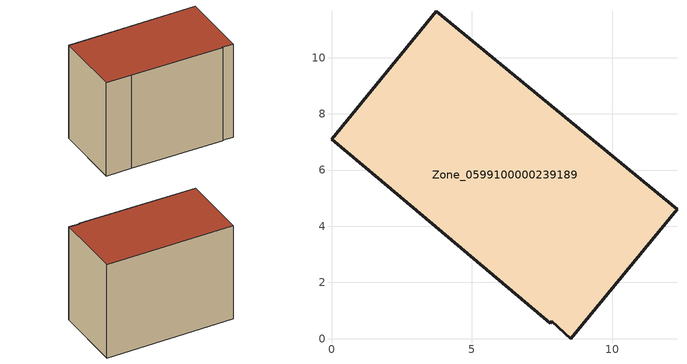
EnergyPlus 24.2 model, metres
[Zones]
Zone_0599100000239189
 floor ground (C_G): 12.3,4.61 8.52,0 7.84,0.62 7.78,0.55 1.67,5.71 0,7.09 3.74,11.65 z0
 wall outside (C_F): 1.67,5.71 7.78,0.55 7.84,0.62 8.52,0 12.3,4.61 3.74,11.65 0,7.09 1.67,5.71 z0:8.63
 roof outside (C_R): 12.3,4.61 3.74,11.65 0,7.09 1.67,5.71 7.78,0.55 7.84,0.62 8.52,0 z8.63
[BUILDING]
Pand.0599100000239189: North Axis=0; Terrain=City; Loads Convergence Tolerance Value=0.04; Temperature Convergence Tolerance Value=0.4; Solar Distribution=FullExterior; Maximum Number of Warmup Days=25; Minimum Number of Warmup Days=1
[Site:Location]
Rotterdam.The.Hague.AP_ZH_NLD Design_Conditions: Latitude=51.96; Longitude=4.45; Time Zone=1; Elevation=-4.5
[SITE:GROUNDTEMPERATURE:BUILDINGSURFACE]
18, 18, 18, 18, 18, 18, 18, 18, 18, 18, 18, 18
[MATERIAL] Thermal Absorptance=0.9; Solar Absorptance=0.7; Visible Absorptance=0.7
Name | Roughness | Thickness | Conductivity | Density | Specific Heat
G.TI.1946-1964 | MediumSmooth | 0.15 | 1 | 540 | 1210
F.TI.1946-1964 | Rough | 0.3 | 0.857143 | 1920 | 840
R.TI.1946-1964 | MediumRough | 0.2 | 0.277778 | 1500 | 1000
[CONSTRUCTION]
C_G: G.TI.1946-1964
C_F: F.TI.1946-1964
C_R: R.TI.1946-1964
[ZONE]
Zone_0599100000239189: Type=1; Multiplier=1; Ceiling Height=Autocalculate; Volume=Autocalculate; Floor Area=autocalculate; Part of Total Floor Area=Yes
[ZONEINFILTRATION:DESIGNFLOWRATE]
Infil_Zone_0599100000239189: Zone or ZoneList or Space or SpaceList=Zone_0599100000239189; Schedule=AlwaysOn; Design Flow Rate Calculation Method=Flow/Area; Flow Rate per Floor Area=0.003; Constant Term Coefficient=1; Temperature Term Coefficient=0; Velocity Term Coefficient=0; Velocity Squared Term Coefficient=0
[HVACTEMPLATE:ZONE:IDEALLOADSAIRSYSTEM]
Zone_0599100000239189: Maximum Heating Supply Air Temperature=50; Minimum Cooling Supply Air Temperature=13; Maximum Heating Supply Air Humidity Ratio=0.0156; Minimum Cooling Supply Air Humidity Ratio=0.0077; Heating Limit=NoLimit; Cooling Limit=NoLimit; Dehumidification Control Type=ConstantSensibleHeatRatio; Cooling Sensible Heat Ratio=0.7; Dehumidification Setpoint=60; Humidification Control Type=None; Humidification Setpoint=30; Outdoor Air Method=None; Outdoor Air Flow Rate per Person=0.00944; Outdoor Air Flow Rate per Zone Floor Area=0; Outdoor Air Flow Rate per Zone=0; Demand Controlled Ventilation Type=None; Outdoor Air Economizer Type=NoEconomizer; Heat Recovery Type=None; Sensible Heat Recovery Effectiveness=0.7; Latent Heat Recovery Effectiveness=0.65
[ZONECONTROL:THERMOSTAT]
ThermostatControl_Zone_0599100000239189: Zone or ZoneList=Zone_0599100000239189; Control Type Schedule=DualSetpointControlType; Control 1=Thermostat_Zone_0599100000239189; Temperature Difference Between Cutout And Setpoint=0
[THERMOSTATSETPOINT:DUALSETPOINT]
Thermostat_Zone_0599100000239189: Heating Setpoint Temperature Schedule=HeatingSetpoint_Zone_0599100000239189; Cooling Setpoint Temperature Schedule=CoolingSetpoint_Zone_0599100000239189
[SCHEDULE:COMPACT]
HeatingSetpoint_Zone_0599100000239189: Through: 12/31, For: AllDays, Until: 24:00, 21
CoolingSetpoint_Zone_0599100000239189: Through: 12/31, For: AllDays, Until: 24:00, 24
DualSetpointControlType: Through: 12/31, For: AllDays, Until: 24:00, 4
AlwaysOn: Through: 12/31, For: AllDays, Until: 24:00, 1
